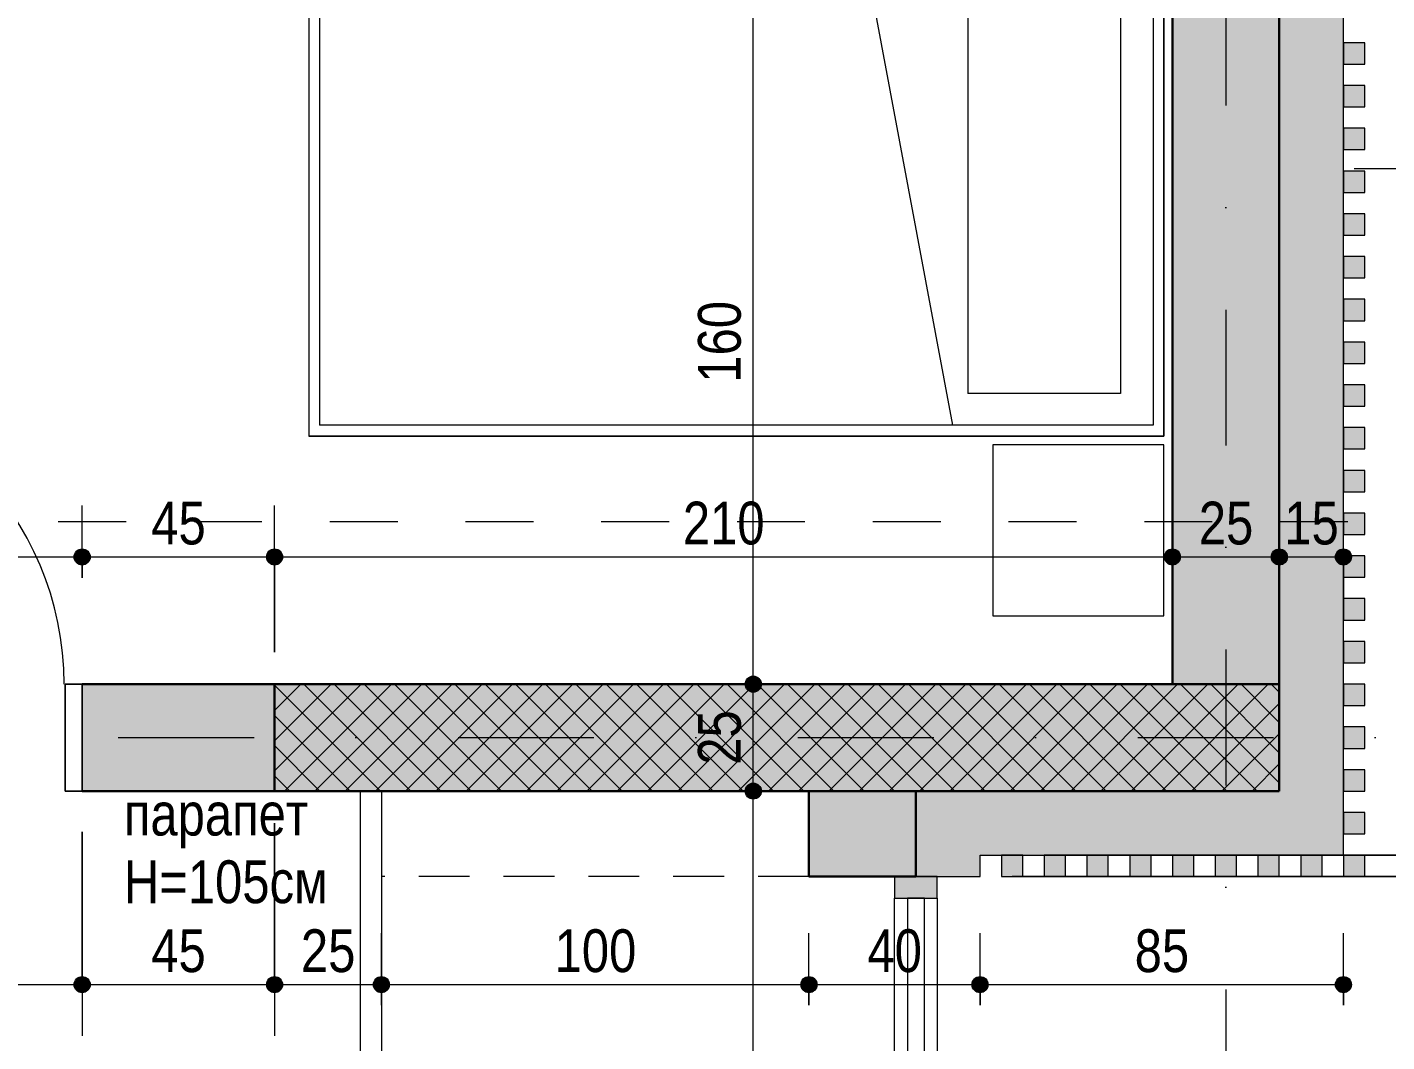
# Model space of a CAD drawing. Header units: centimetres. Extents: x -78 to 2009, y -1466 to 320.
# Drawn here: x 1491.3 to 1809.3, y -805.2 to -568 of the extents above; entities that cross this region are included whole.
import ezdxf

# ---------------------------------------------------------------- set-up
doc = ezdxf.new("R2010")
doc.units = ezdxf.units.CM
for name, pattern in [('Dash', [31.75, 15.875, -15.875]), ('Dash dot', [79.375, 31.75, -23.8125, 0, -23.8125]), ('Overhead', [19.84375, 11.90625, -7.9375])]:
    doc.linetypes.add(name, pattern=pattern)
for name, color, linetype, lineweight in [('A-ANNO-DIMS', 7, 'Continuous', 9), ('A-ANNO-DIMS-50', 7, 'Continuous', 9), ('A-DOOR', 7, 'Continuous', 9), ('A-DOOR-FRAM', 7, 'Continuous', 15), ('A-FLOR-HRAL', 7, 'Continuous', 9), ('A-FLOR-OVHD', 7, 'Overhead', 9), ('A-GLAZ-CURT', 7, 'Continuous', 9), ('A-GLAZ-CWMG', 7, 'Continuous', 9), ('A-WALL', 7, 'Continuous', 9), ('A-WALL-IDEN', 7, 'Continuous', 9), ('A-WALL-PATT', 7, 'Continuous', 9), ('G-ANNO-SYMB', 7, 'Continuous', 9), ('G-ANNO-TEXT', 7, 'Continuous', 9), ('I-FURN', 7, 'Continuous', 9), ('S-COLS', 7, 'Continuous', 9), ('S-GRID', 7, 'Continuous', 9)]:
    doc.layers.add(name, color=color, linetype=linetype, lineweight=lineweight)
doc.styles.add('Arial Narrow_1', font='ARIALN.TTF', dxfattribs={"height": 10})
doc.styles.add('Arial Narrow_3', font='ARIALN.TTF', dxfattribs={"height": 10})
doc.styles.add('Arial Narrow_4', font='ARIALN.TTF', dxfattribs={"height": 10})
doc.dimstyles.new('TEC_DIM', dxfattribs={"dimscale": 30.48, "dimtxt": 10.23431, "dimasz": 0.492126, "dimexe": 0.393701, "dimexo": 0.246063, "dimgap": 0, "dimtad": 1, "dimdec": 0, "dimzin": 0, "dimdsep": 46, "dimtxsty": 'Arial Narrow_3', "dimblk1": 'DOTSMALL', "dimblk2": 'DOTSMALL', "dimsah": 1, "dimcen": 0.09, "dimazin": 0, "dimtfac": 1, "dimtdec": 4, "dimtix": 1, "dimtmove": 0, "dimatfit": 3, "dimfxl": 0, "dimtvp": 1, "dimtolj": 1, "dimtzin": 0, "dimarcsym": 0})
doc.dimstyles.new('TEC_DIM_1', dxfattribs={"dimscale": 30.48, "dimtxt": 10.23431, "dimasz": 0.492126, "dimexe": 0.393701, "dimexo": 0.246063, "dimgap": 0, "dimtad": 1, "dimdec": 0, "dimzin": 0, "dimdsep": 46, "dimtxsty": 'Arial Narrow_4', "dimblk1": 'DOTSMALL', "dimblk2": 'DOTSMALL', "dimsah": 1, "dimcen": 0.09, "dimazin": 0, "dimtfac": 1, "dimtdec": 4, "dimtix": 1, "dimtmove": 0, "dimatfit": 3, "dimfxl": 0, "dimtvp": 1, "dimtolj": 1, "dimtzin": 0, "dimarcsym": 0})

# ---------------------------------------------------------------- blocks, each defined once
blk = doc.blocks.new('TEC_DOOR-INT - 80x200-2358332-НИВО 1')
at = {"layer": 'A-DOOR', "lineweight": 15}
for p, q in [((32, -12.5), (35.8, -12.5)), ((32, -84.1), (32, -12.5)), ((32, -12.5), (32, -84.1)), ((35.8, -12.5), (32, -12.5)), ((35.8, -12.5), (35.8, -84.1)), ((35.8, -84.1), (35.8, -12.5)), ((35.8, -84.1), (32, -84.1)), ((32, -84.1), (35.8, -84.1))]:
    blk.add_line(p, q, dxfattribs=at)
at = {"layer": 'A-DOOR'}
blk.add_arc((35.8, -12.5), 71.6, 180, 270, dxfattribs=at)
at = {"layer": 'A-DOOR-FRAM'}
for p, q in [((-40, -12.5), (-40, 12.5)), ((-40, 12.5), (-36, 12.5)), ((-36, 12.5), (-40, 12.5)), ((-40, 12.5), (-40, -12.5)), ((-36, 12.5), (-36, -12.5)), ((-36, -12.5), (-36, 12.5)), ((36, 12.5), (40, 12.5)), ((36, -12.5), (36, 12.5)), ((36, -12.5), (36, 12.5)), ((36, 12.5), (40, 12.5)), ((40, 12.5), (40, -12.5)), ((40, 12.5), (40, -12.5)), ((-36, -12.5), (-40, -12.5)), ((-40, -12.5), (-36, -12.5)), ((40, -12.5), (36, -12.5)), ((40, -12.5), (36, -12.5))]:
    blk.add_line(p, q, dxfattribs=at)
blk = doc.blocks.new('Railing - Railing-1771343-НИВО 1')
at = {"layer": 'A-FLOR-HRAL'}
for p, q in [((1569.14, -746.59), (1569.14, -900.59)), ((1574.14, -746.59), (1574.14, -900.59)), ((1574.14, -900.59), (1569.14, -900.59))]:
    blk.add_line(p, q, dxfattribs=at)
blk = doc.blocks.new('Rectangular Mullion - TEC_LAMEL-2372546-НИВО 1')
at = {"layer": 'A-GLAZ-CWMG', "true_color": 0xbfb3a4}
blk.add_hatch(color=253, dxfattribs=at).paths.add_polyline_path([(-2.5, -2.5), (-2.5, 2.5), (2.5, 2.5), (2.5, -2.5)])
at = {"layer": 'A-GLAZ-CWMG', "lineweight": 15}
for p, q in [((-2.5, 2.5), (2.5, 2.5)), ((-2.5, -2.5), (-2.5, 2.5)), ((2.5, 2.5), (2.5, -2.5)), ((2.5, -2.5), (-2.5, -2.5))]:
    blk.add_line(p, q, dxfattribs=at)
blk = doc.blocks.new('Rectangular Mullion - TEC_LAMEL-2372547-НИВО 1')
at = {"layer": 'A-GLAZ-CWMG', "true_color": 0xbfb3a4}
blk.add_hatch(color=253, dxfattribs=at).paths.add_polyline_path([(-2.5, -2.5), (-2.5, 2.5), (2.5, 2.5), (2.5, -2.5)])
at = {"layer": 'A-GLAZ-CWMG', "lineweight": 15}
for p, q in [((-2.5, 2.5), (2.5, 2.5)), ((-2.5, -2.5), (-2.5, 2.5)), ((2.5, 2.5), (2.5, -2.5)), ((2.5, -2.5), (-2.5, -2.5))]:
    blk.add_line(p, q, dxfattribs=at)
blk = doc.blocks.new('Rectangular Mullion - TEC_LAMEL-2372548-НИВО 1')
at = {"layer": 'A-GLAZ-CWMG', "true_color": 0xbfb3a4}
blk.add_hatch(color=253, dxfattribs=at).paths.add_polyline_path([(-2.5, -2.5), (-2.5, 2.5), (2.5, 2.5), (2.5, -2.5)])
at = {"layer": 'A-GLAZ-CWMG', "lineweight": 15}
for p, q in [((-2.5, 2.5), (2.5, 2.5)), ((-2.5, -2.5), (-2.5, 2.5)), ((2.5, 2.5), (2.5, -2.5)), ((2.5, -2.5), (-2.5, -2.5))]:
    blk.add_line(p, q, dxfattribs=at)
blk = doc.blocks.new('Rectangular Mullion - TEC_LAMEL-2372549-НИВО 1')
at = {"layer": 'A-GLAZ-CWMG', "true_color": 0xbfb3a4}
blk.add_hatch(color=253, dxfattribs=at).paths.add_polyline_path([(-2.5, -2.5), (-2.5, 2.5), (2.5, 2.5), (2.5, -2.5)])
at = {"layer": 'A-GLAZ-CWMG', "lineweight": 15}
for p, q in [((-2.5, 2.5), (2.5, 2.5)), ((-2.5, -2.5), (-2.5, 2.5)), ((2.5, 2.5), (2.5, -2.5)), ((2.5, -2.5), (-2.5, -2.5))]:
    blk.add_line(p, q, dxfattribs=at)
blk = doc.blocks.new('Rectangular Mullion - TEC_LAMEL-2372550-НИВО 1')
at = {"layer": 'A-GLAZ-CWMG', "true_color": 0xbfb3a4}
blk.add_hatch(color=253, dxfattribs=at).paths.add_polyline_path([(-2.5, -2.5), (-2.5, 2.5), (2.5, 2.5), (2.5, -2.5)])
at = {"layer": 'A-GLAZ-CWMG', "lineweight": 15}
for p, q in [((-2.5, 2.5), (2.5, 2.5)), ((-2.5, -2.5), (-2.5, 2.5)), ((2.5, 2.5), (2.5, -2.5)), ((2.5, -2.5), (-2.5, -2.5))]:
    blk.add_line(p, q, dxfattribs=at)
blk = doc.blocks.new('Rectangular Mullion - TEC_LAMEL-2372551-НИВО 1')
at = {"layer": 'A-GLAZ-CWMG', "true_color": 0xbfb3a4}
blk.add_hatch(color=253, dxfattribs=at).paths.add_polyline_path([(-2.5, -2.5), (-2.5, 2.5), (2.5, 2.5), (2.5, -2.5)])
at = {"layer": 'A-GLAZ-CWMG', "lineweight": 15}
for p, q in [((-2.5, 2.5), (2.5, 2.5)), ((-2.5, -2.5), (-2.5, 2.5)), ((2.5, 2.5), (2.5, -2.5)), ((2.5, -2.5), (-2.5, -2.5))]:
    blk.add_line(p, q, dxfattribs=at)
blk = doc.blocks.new('Rectangular Mullion - TEC_LAMEL-2372552-НИВО 1')
at = {"layer": 'A-GLAZ-CWMG', "true_color": 0xbfb3a4}
blk.add_hatch(color=253, dxfattribs=at).paths.add_polyline_path([(-2.5, -2.5), (-2.5, 2.5), (2.5, 2.5), (2.5, -2.5)])
at = {"layer": 'A-GLAZ-CWMG', "lineweight": 15}
for p, q in [((-2.5, 2.5), (2.5, 2.5)), ((-2.5, -2.5), (-2.5, 2.5)), ((2.5, 2.5), (2.5, -2.5)), ((2.5, -2.5), (-2.5, -2.5))]:
    blk.add_line(p, q, dxfattribs=at)
blk = doc.blocks.new('Rectangular Mullion - TEC_LAMEL-2372553-НИВО 1')
at = {"layer": 'A-GLAZ-CWMG', "true_color": 0xbfb3a4}
blk.add_hatch(color=253, dxfattribs=at).paths.add_polyline_path([(-2.5, -2.5), (-2.5, 2.5), (2.5, 2.5), (2.5, -2.5)])
at = {"layer": 'A-GLAZ-CWMG', "lineweight": 15}
for p, q in [((-2.5, 2.5), (2.5, 2.5)), ((-2.5, -2.5), (-2.5, 2.5)), ((2.5, 2.5), (2.5, -2.5)), ((2.5, -2.5), (-2.5, -2.5))]:
    blk.add_line(p, q, dxfattribs=at)
blk = doc.blocks.new('Rectangular Mullion - TEC_LAMEL-2372659-НИВО 1')
at = {"layer": 'A-GLAZ-CWMG', "true_color": 0xbfb3a4}
blk.add_hatch(color=253, dxfattribs=at).paths.add_polyline_path([(2.5, -2.5), (-2.5, -2.5), (-2.5, 2.5), (2.5, 2.5)])
at = {"layer": 'A-GLAZ-CWMG', "lineweight": 15}
for p, q in [((-2.5, 2.5), (2.5, 2.5)), ((-2.5, -2.5), (-2.5, 2.5)), ((2.5, 2.5), (2.5, -2.5)), ((2.5, -2.5), (-2.5, -2.5))]:
    blk.add_line(p, q, dxfattribs=at)
blk = doc.blocks.new('System Panel - Glazed-2504237-НИВО 1')
at = {"layer": 'A-GLAZ-CURT'}
for p, q in [((62.5, 2), (-62.5, 2)), ((-62.5, 2), (-62.5, -2)), ((62.5, -2), (62.5, 2)), ((-62.5, -2), (62.5, -2))]:
    blk.add_line(p, q, dxfattribs=at)
blk = doc.blocks.new('Rectangular Mullion - TEC_DOGRAMA_TERASI_EX-2504241-НИВО 1')
at = {"layer": 'A-GLAZ-CWMG', "true_color": 0xc0c0c0}
blk.add_hatch(color=9, dxfattribs=at).paths.add_polyline_path([(-5, 5), (0, 5), (0, -5), (-5, -5)])
at = {"layer": 'A-GLAZ-CWMG', "lineweight": 15}
for p, q in [((-5, 5), (0, 5)), ((-5, -5), (-5, 5)), ((0, 5), (0, -5)), ((0, -5), (-5, -5))]:
    blk.add_line(p, q, dxfattribs=at)
blk = doc.blocks.new('Rectangular Mullion - TEC_DOGRAMA_TERASI_INT-2433105-НИВО 1')
at = {"layer": 'A-GLAZ-CWMG'}
for p, q in [((1694.14, -801.59), (1694.14, -771.59)), ((1704.14, -771.59), (1704.14, -801.59))]:
    blk.add_line(p, q, dxfattribs=at)
blk = doc.blocks.new('Rectangular Mullion - TEC_DOGRAMA_TERASI_INT-2433106-НИВО 1')
at = {"layer": 'A-GLAZ-CWMG'}
for p, q in [((1694.14, -896.59), (1694.14, -801.59)), ((1704.14, -801.59), (1704.14, -896.59))]:
    blk.add_line(p, q, dxfattribs=at)
blk = doc.blocks.new('ЛЕГЛО - ЕДИНИЧНО - 120x200cm-2336592-НИВО 1')
at = {"layer": 'I-FURN'}
for p, q in [((93.92, 76.56), (-26.08, 76.56)), ((-26.08, 76.56), (-26.08, -123.44)), ((-26.08, 76.56), (-26.08, -123.44)), ((-26.08, 76.56), (93.92, 76.56)), ((93.92, -123.44), (93.92, 76.56)), ((93.92, 76.56), (93.92, -123.44)), ((95.92, 76.56), (95.92, 36.56)), ((135.92, 76.56), (95.92, 76.56)), ((135.92, 36.56), (135.92, 76.56)), ((-23.54, 74.02), (-23.54, -120.9)), ((-23.54, 74.02), (91.38, 74.02)), ((91.38, 74.02), (91.38, -120.9)), ((-16.08, 66.4), (-16.08, 30.73)), ((-16.08, 66.4), (83.92, 66.4)), ((83.92, 66.4), (83.92, 30.73)), ((95.92, 36.56), (135.92, 36.56)), ((-16.08, 30.73), (83.92, 30.73)), ((91.38, 27.17), (-23.54, 5.69)), ((-26.08, -123.44), (93.92, -123.44)), ((-26.08, -123.44), (93.92, -123.44)), ((-23.54, -120.9), (91.38, -120.9))]:
    blk.add_line(p, q, dxfattribs=at)
blk = doc.blocks.new('DIMBLOCK32-НИВО 1')
at = {"layer": 'A-ANNO-DIMS-50', "transparency": 16777216}
h = blk.add_hatch(color=256, dxfattribs=at)
edge = h.paths.add_edge_path()
edge.add_arc((1954.37, 10.48), 1.87, 0, 360)
h = blk.add_hatch(color=256, dxfattribs=at)
edge = h.paths.add_edge_path()
edge.add_arc((1954.37, -1256.59), 1.88, 0, 360)
for p, q in [((1811.64, 10.48), (1966.37, 10.48)), ((1954.37, 10.48), (1811.64, 10.48)), ((1954.37, -1256.59), (1954.37, 10.48)), ((1721.64, -1256.59), (1966.37, -1256.59)), ((1954.37, -1256.59), (1721.64, -1256.59))]:
    blk.add_line(p, q, dxfattribs=at)
for centre, radius in [((1954.37, 10.48), 1.87), ((1954.37, -1256.59), 1.88)]:
    blk.add_circle(centre, radius, dxfattribs=at)
at = {"layer": 'A-ANNO-DIMS-50', "color": 0, "transparency": 16777216, "insert": (1941.45, -635.72), "char_height": 10, "width": 30.4105, "attachment_point": 1, "rotation": 90, "line_spacing_factor": 0.974696, "style": 'Arial Narrow_3'}
blk.add_mtext('1267', dxfattribs=at)
blk = doc.blocks.new('_DotSmall')
at = {"color": 0, "linetype": 'ByBlock', "const_width": 0.5}
blk.add_lwpolyline([(-0.0625, 0, 1), (0.0625, 0, 1)], format="xyb", close=True, dxfattribs=at)
blk = doc.blocks.new('DIMBLOCK33-НИВО 1')
at = {"layer": 'A-ANNO-DIMS-50', "transparency": 16777216}
h = blk.add_hatch(color=256, dxfattribs=at)
edge = h.paths.add_edge_path()
edge.add_arc((1894.17, -761.59), 1.87, 0, 360)
h = blk.add_hatch(color=256, dxfattribs=at)
edge = h.paths.add_edge_path()
edge.add_arc((1894.17, -1256.59), 1.88, 0, 360)
for p, q in [((1806.64, -761.59), (1906.17, -761.59)), ((1894.17, -761.59), (1806.64, -761.59)), ((1894.17, -1256.59), (1894.17, -761.59)), ((1721.64, -1256.59), (1906.17, -1256.59)), ((1894.17, -1256.59), (1721.64, -1256.59))]:
    blk.add_line(p, q, dxfattribs=at)
for centre, radius in [((1894.17, -761.59), 1.87), ((1894.17, -1256.59), 1.88)]:
    blk.add_circle(centre, radius, dxfattribs=at)
at = {"layer": 'A-ANNO-DIMS-50', "color": 0, "transparency": 16777216, "insert": (1881.24, -1018.59), "char_height": 10, "width": 22.8079, "attachment_point": 1, "rotation": 90, "line_spacing_factor": 0.974696, "style": 'Arial Narrow_3'}
blk.add_mtext('495', dxfattribs=at)
blk = doc.blocks.new('DIMBLOCK34-НИВО 1')
at = {"layer": 'A-ANNO-DIMS-50', "transparency": 16777216}
h = blk.add_hatch(color=256, dxfattribs=at)
edge = h.paths.add_edge_path()
edge.add_arc((1894.17, -206.59), 1.87, 0, 360)
h = blk.add_hatch(color=256, dxfattribs=at)
edge = h.paths.add_edge_path()
edge.add_arc((1894.17, -761.59), 1.87, 0, 360)
for p, q in [((1801.64, -206.59), (1906.17, -206.59)), ((1894.17, -206.59), (1801.64, -206.59)), ((1894.17, -761.59), (1894.17, -206.59)), ((1806.64, -761.59), (1906.17, -761.59)), ((1894.17, -761.59), (1806.64, -761.59))]:
    blk.add_line(p, q, dxfattribs=at)
for centre in [(1894.17, -206.59), (1894.17, -761.59)]:
    blk.add_circle(centre, 1.87, dxfattribs=at)
at = {"layer": 'A-ANNO-DIMS-50', "color": 0, "transparency": 16777216, "insert": (1881.24, -493.59), "char_height": 10, "width": 22.8079, "attachment_point": 1, "rotation": 90, "line_spacing_factor": 0.974696, "style": 'Arial Narrow_3'}
blk.add_mtext('555', dxfattribs=at)
blk = doc.blocks.new('DIMBLOCK38-НИВО 1')
at = {"layer": 'A-ANNO-DIMS-50', "transparency": 16777216}
h = blk.add_hatch(color=256, dxfattribs=at)
edge = h.paths.add_edge_path()
edge.add_arc((1864.19, -766.59), 1.88, 0, 360)
h = blk.add_hatch(color=256, dxfattribs=at)
edge = h.paths.add_edge_path()
edge.add_arc((1864.19, -901.59), 1.88, 0, 360)
for p, q in [((1721.64, -766.59), (1876.19, -766.59)), ((1864.19, -766.59), (1721.64, -766.59)), ((1864.19, -901.59), (1864.19, -766.59)), ((1721.64, -901.59), (1876.19, -901.59)), ((1864.19, -901.59), (1721.64, -901.59))]:
    blk.add_line(p, q, dxfattribs=at)
for centre in [(1864.19, -766.59), (1864.19, -901.59)]:
    blk.add_circle(centre, 1.88, dxfattribs=at)
at = {"layer": 'A-ANNO-DIMS-50', "color": 0, "transparency": 16777216, "insert": (1851.27, -843.59), "char_height": 10, "width": 22.8079, "attachment_point": 1, "rotation": 90, "line_spacing_factor": 0.974696, "style": 'Arial Narrow_3'}
blk.add_mtext('135', dxfattribs=at)
blk = doc.blocks.new('DIMBLOCK39-НИВО 1')
at = {"layer": 'A-ANNO-DIMS-50', "transparency": 16777216}
h = blk.add_hatch(color=256, dxfattribs=at)
edge = h.paths.add_edge_path()
edge.add_arc((1864.19, -761.59), 1.88, 0, 360)
h = blk.add_hatch(color=256, dxfattribs=at)
edge = h.paths.add_edge_path()
edge.add_arc((1864.19, -766.59), 1.88, 0, 360)
for p, q in [((1731.64, -761.59), (1876.19, -761.59)), ((1864.19, -761.59), (1731.64, -761.59)), ((1864.19, -766.59), (1864.19, -761.59)), ((1721.64, -766.59), (1876.19, -766.59)), ((1864.19, -766.59), (1721.64, -766.59))]:
    blk.add_line(p, q, dxfattribs=at)
for centre in [(1864.19, -761.59), (1864.19, -766.59)]:
    blk.add_circle(centre, 1.88, dxfattribs=at)
at = {"layer": 'A-ANNO-DIMS-50', "color": 0, "transparency": 16777216, "insert": (1851.27, -767.25), "char_height": 10, "width": 7.6026, "attachment_point": 1, "rotation": 90, "line_spacing_factor": 0.974696, "style": 'Arial Narrow_3'}
blk.add_mtext('\\fArial Narrow|b0|i0|c204|p34|;5', dxfattribs=at)
blk = doc.blocks.new('DIMBLOCK40-НИВО 1')
at = {"layer": 'A-ANNO-DIMS-50', "transparency": 16777216}
h = blk.add_hatch(color=256, dxfattribs=at)
edge = h.paths.add_edge_path()
edge.add_arc((1864.19, -561.59), 1.88, 0, 360)
h = blk.add_hatch(color=256, dxfattribs=at)
edge = h.paths.add_edge_path()
edge.add_arc((1864.19, -761.59), 1.88, 0, 360)
for p, q in [((1811.64, -561.59), (1876.19, -561.59)), ((1864.19, -561.59), (1811.64, -561.59)), ((1864.19, -761.59), (1864.19, -561.59)), ((1731.64, -761.59), (1876.19, -761.59)), ((1864.19, -761.59), (1731.64, -761.59))]:
    blk.add_line(p, q, dxfattribs=at)
for centre in [(1864.19, -561.59), (1864.19, -761.59)]:
    blk.add_circle(centre, 1.88, dxfattribs=at)
at = {"layer": 'A-ANNO-DIMS-50', "color": 0, "transparency": 16777216, "insert": (1851.27, -671.09), "char_height": 10, "width": 22.8079, "attachment_point": 1, "rotation": 90, "line_spacing_factor": 0.974696, "style": 'Arial Narrow_3'}
blk.add_mtext('200', dxfattribs=at)
blk = doc.blocks.new('DIMBLOCK107-НИВО 1')
at = {"layer": 'A-ANNO-DIMS-50', "transparency": 16777216}
h = blk.add_hatch(color=256, dxfattribs=at)
edge = h.paths.add_edge_path()
edge.add_arc((1661.11, -746.59), 1.88, 0, 360)
h = blk.add_hatch(color=256, dxfattribs=at)
edge = h.paths.add_edge_path()
edge.add_arc((1661.11, -901.59), 1.88, 0, 360)
for p, q in [((1665.96, -746.59), (1649.11, -746.59)), ((1661.11, -901.59), (1661.11, -746.59)), ((1661.11, -746.59), (1665.96, -746.59)), ((1665.96, -901.59), (1649.11, -901.59)), ((1661.11, -901.59), (1665.96, -901.59))]:
    blk.add_line(p, q, dxfattribs=at)
for centre in [(1661.11, -746.59), (1661.11, -901.59)]:
    blk.add_circle(centre, 1.88, dxfattribs=at)
at = {"layer": 'A-ANNO-DIMS-50', "color": 0, "transparency": 16777216, "insert": (1648.18, -833.59), "char_height": 10, "width": 22.8079, "attachment_point": 1, "rotation": 90, "line_spacing_factor": 0.974696, "style": 'Arial Narrow_3'}
blk.add_mtext('155', dxfattribs=at)
blk = doc.blocks.new('DIMBLOCK108-НИВО 1')
at = {"layer": 'A-ANNO-DIMS-50', "transparency": 16777216}
h = blk.add_hatch(color=256, dxfattribs=at)
edge = h.paths.add_edge_path()
edge.add_arc((1661.11, -721.59), 1.88, 0, 360)
h = blk.add_hatch(color=256, dxfattribs=at)
edge = h.paths.add_edge_path()
edge.add_arc((1661.11, -746.59), 1.88, 0, 360)
for p, q in [((1665.96, -721.59), (1649.11, -721.59)), ((1661.11, -746.59), (1661.11, -721.59)), ((1661.11, -721.59), (1665.96, -721.59)), ((1665.96, -746.59), (1649.11, -746.59)), ((1661.11, -746.59), (1665.96, -746.59))]:
    blk.add_line(p, q, dxfattribs=at)
for centre in [(1661.11, -721.59), (1661.11, -746.59)]:
    blk.add_circle(centre, 1.88, dxfattribs=at)
at = {"layer": 'A-ANNO-DIMS-50', "color": 0, "transparency": 16777216, "insert": (1648.18, -740.42), "char_height": 10, "width": 15.2053, "attachment_point": 1, "rotation": 90, "line_spacing_factor": 0.974696, "style": 'Arial Narrow_3'}
blk.add_mtext('25', dxfattribs=at)
blk = doc.blocks.new('DIMBLOCK109-НИВО 1')
at = {"layer": 'A-ANNO-DIMS-50', "transparency": 16777216}
h = blk.add_hatch(color=256, dxfattribs=at)
edge = h.paths.add_edge_path()
edge.add_arc((1661.11, -561.59), 1.88, 0, 360)
h = blk.add_hatch(color=256, dxfattribs=at)
edge = h.paths.add_edge_path()
edge.add_arc((1661.11, -721.59), 1.88, 0, 360)
for p, q in [((1751.64, -561.59), (1649.11, -561.59)), ((1661.11, -721.59), (1661.11, -561.59)), ((1661.11, -561.59), (1751.64, -561.59)), ((1665.96, -721.59), (1649.11, -721.59)), ((1661.11, -721.59), (1665.96, -721.59))]:
    blk.add_line(p, q, dxfattribs=at)
for centre in [(1661.11, -561.59), (1661.11, -721.59)]:
    blk.add_circle(centre, 1.88, dxfattribs=at)
at = {"layer": 'A-ANNO-DIMS-50', "color": 0, "transparency": 16777216, "insert": (1648.18, -651.09), "char_height": 10, "width": 22.8079, "attachment_point": 1, "rotation": 90, "line_spacing_factor": 0.974696, "style": 'Arial Narrow_3'}
blk.add_mtext('160', dxfattribs=at)
blk = doc.blocks.new('DIMBLOCK159-НИВО 1')
at = {"layer": 'A-ANNO-DIMS-50', "transparency": 16777216}
h = blk.add_hatch(color=256, dxfattribs=at)
edge = h.paths.add_edge_path()
edge.add_arc((1424.14, -691.84), 1.88, 0, 360)
h = blk.add_hatch(color=256, dxfattribs=at)
edge = h.paths.add_edge_path()
edge.add_arc((1504.14, -691.84), 1.88, 0, 360)
for p, q in [((1424.14, -696.68), (1424.14, -679.84)), ((1504.14, -696.68), (1504.14, -679.84)), ((1424.14, -691.84), (1504.14, -691.84)), ((1424.14, -691.84), (1424.14, -696.68)), ((1504.14, -691.84), (1504.14, -696.68))]:
    blk.add_line(p, q, dxfattribs=at)
for centre in [(1424.14, -691.84), (1504.14, -691.84)]:
    blk.add_circle(centre, 1.88, dxfattribs=at)
at = {"layer": 'A-ANNO-DIMS-50', "color": 0, "transparency": 16777216, "insert": (1457.81, -678.91), "char_height": 10, "width": 15.2053, "attachment_point": 1, "line_spacing_factor": 0.974696, "style": 'Arial Narrow_3'}
blk.add_mtext('80', dxfattribs=at)
blk = doc.blocks.new('DIMBLOCK160-НИВО 1')
at = {"layer": 'A-ANNO-DIMS-50', "transparency": 16777216}
h = blk.add_hatch(color=256, dxfattribs=at)
edge = h.paths.add_edge_path()
edge.add_arc((1504.14, -691.84), 1.88, 0, 360)
h = blk.add_hatch(color=256, dxfattribs=at)
edge = h.paths.add_edge_path()
edge.add_arc((1549.14, -691.84), 1.88, 0, 360)
for p, q in [((1504.14, -696.68), (1504.14, -679.84)), ((1549.14, -714.09), (1549.14, -679.84)), ((1504.14, -691.84), (1549.14, -691.84)), ((1504.14, -691.84), (1504.14, -696.68)), ((1549.14, -691.84), (1549.14, -714.09))]:
    blk.add_line(p, q, dxfattribs=at)
for centre in [(1504.14, -691.84), (1549.14, -691.84)]:
    blk.add_circle(centre, 1.88, dxfattribs=at)
at = {"layer": 'A-ANNO-DIMS-50', "color": 0, "transparency": 16777216, "insert": (1520.31, -678.91), "char_height": 10, "width": 15.2053, "attachment_point": 1, "line_spacing_factor": 0.974696, "style": 'Arial Narrow_3'}
blk.add_mtext('45', dxfattribs=at)
blk = doc.blocks.new('DIMBLOCK161-НИВО 1')
at = {"layer": 'A-ANNO-DIMS-50', "transparency": 16777216}
h = blk.add_hatch(color=256, dxfattribs=at)
edge = h.paths.add_edge_path()
edge.add_arc((1549.14, -691.84), 1.88, 0, 360)
h = blk.add_hatch(color=256, dxfattribs=at)
edge = h.paths.add_edge_path()
edge.add_arc((1759.14, -691.84), 1.88, 0, 360)
for p, q in [((1549.14, -714.09), (1549.14, -679.84)), ((1759.14, -696.68), (1759.14, -679.84)), ((1549.14, -691.84), (1759.14, -691.84)), ((1549.14, -691.84), (1549.14, -714.09)), ((1759.14, -691.84), (1759.14, -696.68))]:
    blk.add_line(p, q, dxfattribs=at)
for centre in [(1549.14, -691.84), (1759.14, -691.84)]:
    blk.add_circle(centre, 1.88, dxfattribs=at)
at = {"layer": 'A-ANNO-DIMS-50', "color": 0, "transparency": 16777216, "insert": (1644.64, -678.91), "char_height": 10, "width": 22.8079, "attachment_point": 1, "line_spacing_factor": 0.974696, "style": 'Arial Narrow_3'}
blk.add_mtext('210', dxfattribs=at)
blk = doc.blocks.new('DIMBLOCK162-НИВО 1')
at = {"layer": 'A-ANNO-DIMS-50', "transparency": 16777216}
h = blk.add_hatch(color=256, dxfattribs=at)
edge = h.paths.add_edge_path()
edge.add_arc((1759.14, -691.84), 1.88, 0, 360)
h = blk.add_hatch(color=256, dxfattribs=at)
edge = h.paths.add_edge_path()
edge.add_arc((1784.14, -691.84), 1.88, 0, 360)
for p, q in [((1759.14, -696.68), (1759.14, -679.84)), ((1784.14, -696.68), (1784.14, -679.84)), ((1759.14, -691.84), (1784.14, -691.84)), ((1759.14, -691.84), (1759.14, -696.68)), ((1784.14, -691.84), (1784.14, -696.68))]:
    blk.add_line(p, q, dxfattribs=at)
for centre in [(1759.14, -691.84), (1784.14, -691.84)]:
    blk.add_circle(centre, 1.88, dxfattribs=at)
at = {"layer": 'A-ANNO-DIMS-50', "color": 0, "transparency": 16777216, "insert": (1765.31, -678.91), "char_height": 10, "width": 15.2053, "attachment_point": 1, "line_spacing_factor": 0.974696, "style": 'Arial Narrow_3'}
blk.add_mtext('25', dxfattribs=at)
blk = doc.blocks.new('DIMBLOCK163-НИВО 1')
at = {"layer": 'A-ANNO-DIMS-50', "transparency": 16777216}
h = blk.add_hatch(color=256, dxfattribs=at)
edge = h.paths.add_edge_path()
edge.add_arc((1784.14, -691.84), 1.88, 0, 360)
h = blk.add_hatch(color=256, dxfattribs=at)
edge = h.paths.add_edge_path()
edge.add_arc((1799.14, -691.84), 1.88, 0, 360)
for p, q in [((1784.14, -696.68), (1784.14, -679.84)), ((1799.14, -704.09), (1799.14, -679.84)), ((1784.14, -691.84), (1799.14, -691.84)), ((1784.14, -691.84), (1784.14, -696.68)), ((1799.14, -691.84), (1799.14, -704.09))]:
    blk.add_line(p, q, dxfattribs=at)
for centre in [(1784.14, -691.84), (1799.14, -691.84)]:
    blk.add_circle(centre, 1.88, dxfattribs=at)
at = {"layer": 'A-ANNO-DIMS-50', "color": 0, "transparency": 16777216, "insert": (1785.31, -678.91), "char_height": 10, "width": 15.2053, "attachment_point": 1, "line_spacing_factor": 0.974696, "style": 'Arial Narrow_3'}
blk.add_mtext('15', dxfattribs=at)
blk = doc.blocks.new('DIMBLOCK248-НИВО 1')
at = {"layer": 'A-ANNO-DIMS-50', "transparency": 16777216}
h = blk.add_hatch(color=256, dxfattribs=at)
edge = h.paths.add_edge_path()
edge.add_arc((1424.14, -791.84), 1.88, 0, 360)
h = blk.add_hatch(color=256, dxfattribs=at)
edge = h.paths.add_edge_path()
edge.add_arc((1504.14, -791.84), 1.88, 0, 360)
for p, q in [((1424.14, -756.09), (1424.14, -803.84)), ((1424.14, -791.84), (1424.14, -756.09)), ((1504.14, -756.09), (1504.14, -803.84)), ((1504.14, -791.84), (1504.14, -756.09)), ((1424.14, -791.84), (1504.14, -791.84))]:
    blk.add_line(p, q, dxfattribs=at)
for centre in [(1424.14, -791.84), (1504.14, -791.84)]:
    blk.add_circle(centre, 1.88, dxfattribs=at)
at = {"layer": 'A-ANNO-DIMS-50', "color": 0, "transparency": 16777216, "insert": (1457.81, -778.91), "char_height": 10, "width": 15.2053, "attachment_point": 1, "line_spacing_factor": 0.974696, "style": 'Arial Narrow_3'}
blk.add_mtext('80', dxfattribs=at)
blk = doc.blocks.new('DIMBLOCK249-НИВО 1')
at = {"layer": 'A-ANNO-DIMS-50', "transparency": 16777216}
h = blk.add_hatch(color=256, dxfattribs=at)
edge = h.paths.add_edge_path()
edge.add_arc((1504.14, -791.84), 1.88, 0, 360)
h = blk.add_hatch(color=256, dxfattribs=at)
edge = h.paths.add_edge_path()
edge.add_arc((1549.14, -791.84), 1.88, 0, 360)
for p, q in [((1504.14, -756.09), (1504.14, -803.84)), ((1504.14, -791.84), (1504.14, -756.09)), ((1549.14, -754.09), (1549.14, -803.84)), ((1549.14, -791.84), (1549.14, -754.09)), ((1504.14, -791.84), (1549.14, -791.84))]:
    blk.add_line(p, q, dxfattribs=at)
for centre in [(1504.14, -791.84), (1549.14, -791.84)]:
    blk.add_circle(centre, 1.88, dxfattribs=at)
at = {"layer": 'A-ANNO-DIMS-50', "color": 0, "transparency": 16777216, "insert": (1520.31, -778.91), "char_height": 10, "width": 15.2053, "attachment_point": 1, "line_spacing_factor": 0.974696, "style": 'Arial Narrow_3'}
blk.add_mtext('45', dxfattribs=at)
blk = doc.blocks.new('DIMBLOCK250-НИВО 1')
at = {"layer": 'A-ANNO-DIMS-50', "transparency": 16777216}
h = blk.add_hatch(color=256, dxfattribs=at)
edge = h.paths.add_edge_path()
edge.add_arc((1549.14, -791.84), 1.88, 0, 360)
h = blk.add_hatch(color=256, dxfattribs=at)
edge = h.paths.add_edge_path()
edge.add_arc((1574.14, -791.84), 1.88, 0, 360)
for p, q in [((1549.14, -754.09), (1549.14, -803.84)), ((1549.14, -791.84), (1549.14, -754.09)), ((1574.14, -796.68), (1574.14, -779.84)), ((1549.14, -791.84), (1574.14, -791.84)), ((1574.14, -791.84), (1574.14, -796.68))]:
    blk.add_line(p, q, dxfattribs=at)
for centre in [(1549.14, -791.84), (1574.14, -791.84)]:
    blk.add_circle(centre, 1.88, dxfattribs=at)
at = {"layer": 'A-ANNO-DIMS-50', "color": 0, "transparency": 16777216, "insert": (1555.31, -778.91), "char_height": 10, "width": 15.2053, "attachment_point": 1, "line_spacing_factor": 0.974696, "style": 'Arial Narrow_3'}
blk.add_mtext('25', dxfattribs=at)
blk = doc.blocks.new('DIMBLOCK251-НИВО 1')
at = {"layer": 'A-ANNO-DIMS-50', "transparency": 16777216}
h = blk.add_hatch(color=256, dxfattribs=at)
edge = h.paths.add_edge_path()
edge.add_arc((1574.14, -791.84), 1.88, 0, 360)
h = blk.add_hatch(color=256, dxfattribs=at)
edge = h.paths.add_edge_path()
edge.add_arc((1674.14, -791.84), 1.88, 0, 360)
for p, q in [((1574.14, -796.68), (1574.14, -779.84)), ((1674.14, -796.68), (1674.14, -779.84)), ((1574.14, -791.84), (1674.14, -791.84)), ((1574.14, -791.84), (1574.14, -796.68)), ((1674.14, -791.84), (1674.14, -796.68))]:
    blk.add_line(p, q, dxfattribs=at)
for centre in [(1574.14, -791.84), (1674.14, -791.84)]:
    blk.add_circle(centre, 1.88, dxfattribs=at)
at = {"layer": 'A-ANNO-DIMS-50', "color": 0, "transparency": 16777216, "insert": (1614.64, -778.91), "char_height": 10, "width": 22.8079, "attachment_point": 1, "line_spacing_factor": 0.974696, "style": 'Arial Narrow_4'}
blk.add_mtext('\u200e100', dxfattribs=at)
blk = doc.blocks.new('DIMBLOCK252-НИВО 1')
at = {"layer": 'A-ANNO-DIMS-50', "transparency": 16777216}
h = blk.add_hatch(color=256, dxfattribs=at)
edge = h.paths.add_edge_path()
edge.add_arc((1674.14, -791.84), 1.88, 0, 360)
h = blk.add_hatch(color=256, dxfattribs=at)
edge = h.paths.add_edge_path()
edge.add_arc((1714.14, -791.84), 1.88, 0, 360)
for p, q in [((1674.14, -796.68), (1674.14, -779.84)), ((1714.14, -796.68), (1714.14, -779.84)), ((1674.14, -791.84), (1714.14, -791.84)), ((1674.14, -791.84), (1674.14, -796.68)), ((1714.14, -791.84), (1714.14, -796.68))]:
    blk.add_line(p, q, dxfattribs=at)
for centre in [(1674.14, -791.84), (1714.14, -791.84)]:
    blk.add_circle(centre, 1.88, dxfattribs=at)
at = {"layer": 'A-ANNO-DIMS-50', "color": 0, "transparency": 16777216, "insert": (1687.81, -778.91), "char_height": 10, "width": 15.2053, "attachment_point": 1, "line_spacing_factor": 0.974696, "style": 'Arial Narrow_3'}
blk.add_mtext('40', dxfattribs=at)
blk = doc.blocks.new('DIMBLOCK253-НИВО 1')
at = {"layer": 'A-ANNO-DIMS-50', "transparency": 16777216}
h = blk.add_hatch(color=256, dxfattribs=at)
edge = h.paths.add_edge_path()
edge.add_arc((1714.14, -791.84), 1.88, 0, 360)
h = blk.add_hatch(color=256, dxfattribs=at)
edge = h.paths.add_edge_path()
edge.add_arc((1799.14, -791.84), 1.88, 0, 360)
for p, q in [((1714.14, -796.68), (1714.14, -779.84)), ((1799.14, -796.68), (1799.14, -779.84)), ((1714.14, -791.84), (1799.14, -791.84)), ((1714.14, -791.84), (1714.14, -796.68)), ((1799.14, -791.84), (1799.14, -796.68))]:
    blk.add_line(p, q, dxfattribs=at)
for centre in [(1714.14, -791.84), (1799.14, -791.84)]:
    blk.add_circle(centre, 1.88, dxfattribs=at)
at = {"layer": 'A-ANNO-DIMS-50', "color": 0, "transparency": 16777216, "insert": (1750.31, -778.91), "char_height": 10, "width": 15.2053, "attachment_point": 1, "line_spacing_factor": 0.974696, "style": 'Arial Narrow_3'}
blk.add_mtext('85', dxfattribs=at)

msp = doc.modelspace()

# ---------------------------------------------------------------- hatches: boundary and pattern name
at = {"layer": 'A-WALL-PATT', "lineweight": 5, "true_color": 0xffff80}
h = msp.add_hatch(color=51, dxfattribs=at)
h.paths.add_polyline_path([(1784.14, -761.59), (1799.14, -761.59), (1799.14, -371.59), (1784.14, -371.59), (1784.14, -746.59)])
h.paths.add_polyline_path([(1799.14, -271.59), (1799.14, -221.59), (1784.14, -221.59), (1784.14, -271.59)])
at = {"layer": 'A-WALL-PATT', "true_color": 0x808080}
h = msp.add_hatch(color=8, dxfattribs=at)
h.paths.add_polyline_path([(1759.14, -746.59), (1784.14, -746.59), (1784.14, -561.59), (1759.14, -561.59), (1759.14, -721.59)])
h.paths.add_polyline_path([(1784.14, -271.59), (1784.14, -246.59), (1759.14, -246.59), (1759.14, -271.59)])
h = msp.add_hatch(color=8, dxfattribs=at)
h.paths.add_polyline_path([(1424.14, -746.59), (1424.14, -721.59), (1364.14, -721.59), (1364.14, -746.59)])
h.paths.add_polyline_path([(1674.14, -746.59), (1674.14, -721.59), (1504.14, -721.59), (1504.14, -746.59)])
at = {"layer": 'A-WALL-PATT', "lineweight": 5, "true_color": 0x808080}
msp.add_hatch(color=8, dxfattribs=at).paths.add_polyline_path([(1682.25, -746.59), (1759.14, -746.59), (1759.14, -721.59), (1674.14, -721.59), (1674.14, -746.59)])
at = {"layer": 'A-WALL-PATT', "true_color": 0x808080}
h = msp.add_hatch(color=8, dxfattribs=at)
h.paths.add_polyline_path([(1682.25, -1181.59), (1699.14, -1181.59), (1699.14, -901.59), (1674.14, -901.59), (1674.14, -1181.59)])
h.paths.add_polyline_path([(1699.14, -766.59), (1699.14, -746.59), (1674.14, -746.59), (1674.14, -766.59), (1682.25, -766.59)])
at = {"layer": 'A-WALL-PATT', "true_color": 0xffff80}
msp.add_hatch(color=51, dxfattribs=at).paths.add_polyline_path([(1699.14, -761.59), (1784.14, -761.59), (1784.14, -746.59), (1699.14, -746.59)])
at = {"layer": 'A-WALL-PATT', "lineweight": 5, "true_color": 0xffff80}
h = msp.add_hatch(color=51, dxfattribs=at)
h.paths.add_polyline_path([(1714.14, -1181.59), (1714.14, -901.59), (1699.14, -901.59), (1699.14, -1181.59)])
h.paths.add_polyline_path([(1699.14, -766.59), (1714.14, -766.59), (1714.14, -761.59), (1699.14, -761.59)])
at = {"layer": 'S-COLS'}
h = msp.add_hatch(dxfattribs=at)
h.set_pattern_fill('FP1_11', color=256, style=0, pattern_type=2)
h.set_pattern_definition([(45, (0, 0), (-3.535534, 3.535534), []), (135, (0, 0), (-3.535534, -3.535534), [])])
h.paths.add_polyline_path([(1682.25, -746.59), (1784.14, -746.59), (1784.14, -721.59), (1549.14, -721.59), (1549.14, -746.59)])

# ---------------------------------------------------------------- linework, layer by layer
at = {"layer": 'A-FLOR-OVHD'}
for p, q in [((1674.14, -766.59), (1574.14, -766.59)), ((1574.14, -766.59), (1574.14, -901.59))]:
    msp.add_line(p, q, dxfattribs=at)
at = {"layer": 'A-WALL'}
for p, q in [((1799.14, -761.59), (1799.14, -371.59)), ((1714.14, -761.59), (1799.14, -761.59)), ((1714.14, -766.59), (1714.14, -761.59)), ((1699.14, -766.59), (1714.14, -766.59))]:
    msp.add_line(p, q, dxfattribs=at)
at = {"layer": 'A-WALL', "lineweight": 30}
for p, q in [((1759.14, -561.59), (1759.14, -721.59)), ((1784.14, -746.59), (1784.14, -561.59)), ((1759.14, -721.59), (1504.14, -721.59)), ((1504.14, -746.59), (1674.14, -746.59)), ((1674.14, -746.59), (1674.14, -766.59)), ((1784.14, -746.59), (1699.14, -746.59)), ((1699.14, -766.59), (1699.14, -746.59)), ((1674.14, -766.59), (1699.14, -766.59))]:
    msp.add_line(p, q, dxfattribs=at)
at = {"layer": 'A-WALL-IDEN'}
msp.add_line((1801.64, -600.97), (1823.91, -600.97), dxfattribs=at)
at = {"layer": 'G-ANNO-SYMB', "linetype": 'Dash', "lineweight": 18}
msp.add_line((-57.18, -683.55), (1988.27, -683.55), dxfattribs=at)
at = {"layer": 'S-COLS', "lineweight": 30}
for p, q in [((1549.14, -721.59), (1549.14, -746.59)), ((1784.14, -721.59), (1549.14, -721.59)), ((1784.14, -746.59), (1784.14, -721.59)), ((1549.14, -746.59), (1784.14, -746.59))]:
    msp.add_line(p, q, dxfattribs=at)
at = {"layer": 'S-GRID', "color": 1, "linetype": 'Dash dot', "lineweight": 18, "true_color": 0xff0000}
for p, q in [((1771.64, 160.73), (1771.64, -1310.92)), ((82.05, -734.09), (1840.98, -734.09))]:
    msp.add_line(p, q, dxfattribs=at)

# ---------------------------------------------------------------- block references
at = {"layer": 'A-DOOR', "rotation": 180}
msp.add_blockref('TEC_DOOR-INT - 80x200-2358332-НИВО 1', (1464.14, -734.09), dxfattribs=at)
at = {"layer": 'A-FLOR-HRAL'}
msp.add_blockref('Railing - Railing-1771343-НИВО 1', (0, 0), dxfattribs=at)
at = {"layer": 'A-GLAZ-CURT', "rotation": 269.9999999999984}
msp.add_blockref('System Panel - Glazed-2504237-НИВО 1', (1699.14, -834.09), dxfattribs=at)
at = {"layer": 'A-GLAZ-CWMG', "extrusion": (0, 0, -1)}
for name, p, rotation in [('Rectangular Mullion - TEC_LAMEL-2372659-НИВО 1', (-1801.64, -574.09), 270.0000000000002), ('Rectangular Mullion - TEC_LAMEL-2372659-НИВО 1', (-1801.64, -584.09), 270.0000000000002), ('Rectangular Mullion - TEC_LAMEL-2372659-НИВО 1', (-1801.64, -594.09), 270.0000000000002), ('Rectangular Mullion - TEC_LAMEL-2372659-НИВО 1', (-1801.64, -604.09), 270.0000000000002), ('Rectangular Mullion - TEC_LAMEL-2372659-НИВО 1', (-1801.64, -614.09), 270.0000000000002), ('Rectangular Mullion - TEC_LAMEL-2372659-НИВО 1', (-1801.64, -624.09), 270.0000000000002), ('Rectangular Mullion - TEC_LAMEL-2372659-НИВО 1', (-1801.64, -634.09), 270.0000000000002), ('Rectangular Mullion - TEC_LAMEL-2372659-НИВО 1', (-1801.64, -644.09), 270.0000000000002), ('Rectangular Mullion - TEC_LAMEL-2372659-НИВО 1', (-1801.64, -654.09), 270.0000000000002), ('Rectangular Mullion - TEC_LAMEL-2372659-НИВО 1', (-1801.64, -664.09), 270.0000000000002), ('Rectangular Mullion - TEC_LAMEL-2372659-НИВО 1', (-1801.64, -674.09), 270.0000000000002), ('Rectangular Mullion - TEC_LAMEL-2372659-НИВО 1', (-1801.64, -684.09), 270.0000000000002), ('Rectangular Mullion - TEC_LAMEL-2372659-НИВО 1', (-1801.64, -694.09), 270.0000000000002), ('Rectangular Mullion - TEC_LAMEL-2372659-НИВО 1', (-1801.64, -704.09), 270.0000000000002), ('Rectangular Mullion - TEC_LAMEL-2372659-НИВО 1', (-1801.64, -714.09), 270.0000000000002), ('Rectangular Mullion - TEC_LAMEL-2372659-НИВО 1', (-1801.64, -724.09), 270.0000000000002), ('Rectangular Mullion - TEC_LAMEL-2372659-НИВО 1', (-1801.64, -734.09), 270.0000000000002), ('Rectangular Mullion - TEC_LAMEL-2372659-НИВО 1', (-1801.64, -744.09), 270.0000000000002), ('Rectangular Mullion - TEC_LAMEL-2372659-НИВО 1', (-1801.64, -754.09), 270.0000000000002), ('Rectangular Mullion - TEC_LAMEL-2372659-НИВО 1', (-1801.64, -764.09), 270.0000000000002), ('Rectangular Mullion - TEC_DOGRAMA_TERASI_EX-2504241-НИВО 1', (-1699.14, -766.59), 90.00000000000156)]:
    msp.add_blockref(name, p, dxfattribs=dict(at, rotation=rotation))
for name, p in [('Rectangular Mullion - TEC_LAMEL-2372553-НИВО 1', (-1721.64, -764.09)), ('Rectangular Mullion - TEC_LAMEL-2372552-НИВО 1', (-1731.64, -764.09)), ('Rectangular Mullion - TEC_LAMEL-2372551-НИВО 1', (-1741.64, -764.09)), ('Rectangular Mullion - TEC_LAMEL-2372550-НИВО 1', (-1751.64, -764.09)), ('Rectangular Mullion - TEC_LAMEL-2372549-НИВО 1', (-1761.64, -764.09)), ('Rectangular Mullion - TEC_LAMEL-2372548-НИВО 1', (-1771.64, -764.09)), ('Rectangular Mullion - TEC_LAMEL-2372547-НИВО 1', (-1781.64, -764.09)), ('Rectangular Mullion - TEC_LAMEL-2372546-НИВО 1', (-1791.64, -764.09))]:
    msp.add_blockref(name, p, dxfattribs=at)
at = {"layer": 'A-GLAZ-CWMG'}
for name in ['Rectangular Mullion - TEC_DOGRAMA_TERASI_INT-2433105-НИВО 1', 'Rectangular Mullion - TEC_DOGRAMA_TERASI_INT-2433106-НИВО 1']:
    msp.add_blockref(name, (0, 0), dxfattribs=at)
at = {"layer": 'I-FURN', "rotation": 270.0000000000001}
msp.add_blockref('ЛЕГЛО - ЕДИНИЧНО - 120x200cm-2336592-НИВО 1', (1680.59, -569.67), dxfattribs=at)

# ---------------------------------------------------------------- texts
at = {"layer": 'G-ANNO-TEXT', "insert": (1513.9, -746.97), "char_height": 10, "width": 58.2, "attachment_point": 1, "line_spacing_factor": 0.949189, "style": 'Arial Narrow_1'}
msp.add_mtext('\\pt15,30,45,60,75,90,105,120,135,150,165,180,195,210,225,240,255,270,285,300,315,330,345,360,375,390,405,420,435,450,465,480;{\\fArial Narrow|b0|i0|c204|p34;парапет Н}=105{\\fArial Narrow|b0|i0|c204|p34;см}', dxfattribs=at)

# ---------------------------------------------------------------- dimensions: what is measured, and where the dimension line sits
at = {"layer": 'A-ANNO-DIMS'}
for base, p1, p2, override, picture, middle in [((1954.37, 10.48), (1714.14, -1256.59), (1804.14, 10.48), {"dimpost": '<>', "dimfxl": 1270.2592}, 'DIMBLOCK32-НИВО 1', (1949.27, -623.05)), ((1894.17, -206.59), (1799.14, -761.59), (1794.14, -206.59), {"dimpost": '<>', "dimfxl": 555.022522}, 'DIMBLOCK34-НИВО 1', (1889.08, -484.09)), ((1661.11, -561.59), (1658.46, -721.59), (1759.14, -561.59), {"dimpost": '<>', "dimfxl": 189.044442}, 'DIMBLOCK109-НИВО 1', (1656, -641.59)), ((1864.19, -561.59), (1724.14, -761.59), (1804.14, -561.59), {"dimpost": '<>', "dimfxl": 215.406592}, 'DIMBLOCK40-НИВО 1', (1859.09, -661.59)), ((1661.11, -721.59), (1658.46, -746.59), (1658.46, -721.59), {"dimpost": '<>', "dimfxl": 25}, 'DIMBLOCK108-НИВО 1', (1656, -734.09)), ((1661.11, -746.59), (1658.46, -901.59), (1658.46, -746.59), {"dimpost": '<>', "dimfxl": 155}, 'DIMBLOCK107-НИВО 1', (1656, -824.09)), ((1864.19, -761.59), (1714.14, -766.59), (1724.14, -761.59), {"dimpost": '<>', "dimfxl": 11.18034}, 'DIMBLOCK39-НИВО 1', (1859.11, -764.09)), ((1894.17, -761.59), (1714.14, -1256.59), (1799.14, -761.59), {"dimpost": '<>', "dimfxl": 502.24496}, 'DIMBLOCK33-НИВО 1', (1889.06, -1009.09)), ((1864.19, -766.59), (1714.14, -901.59), (1714.14, -766.59), {"dimpost": '<>', "dimfxl": 135}, 'DIMBLOCK38-НИВО 1', (1859.09, -834.09))]:
    dim = msp.add_linear_dim(base=base, p1=p1, p2=p2, angle=90, dimstyle='TEC_DIM', override=override, dxfattribs=at)
    dim.commit()
    dim.dimension.update_dxf_attribs({"geometry": picture, "text_midpoint": middle})
for base, p1, p2, override, picture, middle in [((1504.14, -691.84), (1424.14, -689.18), (1504.14, -689.18), {"dimpost": '<>', "dimfxl": 80}, 'DIMBLOCK159-НИВО 1', (1464.14, -686.73)), ((1549.14, -691.84), (1504.14, -689.18), (1549.14, -721.59), {"dimpost": '<>', "dimfxl": 55.452119}, 'DIMBLOCK160-НИВО 1', (1526.64, -686.75)), ((1759.14, -691.84), (1549.14, -721.59), (1759.14, -689.18), {"dimpost": '<>', "dimfxl": 212.485146}, 'DIMBLOCK161-НИВО 1', (1654.14, -686.73)), ((1784.14, -691.84), (1759.14, -689.18), (1784.14, -689.18), {"dimpost": '<>', "dimfxl": 25}, 'DIMBLOCK162-НИВО 1', (1771.64, -686.73)), ((1799.14, -691.84), (1784.14, -689.18), (1799.14, -711.59), {"dimpost": '<>', "dimfxl": 26.960762}, 'DIMBLOCK163-НИВО 1', (1791.64, -686.73)), ((1549.14, -791.84), (1504.14, -748.59), (1549.14, -746.59), {"dimpost": '<>', "dimfxl": 45.044423}, 'DIMBLOCK249-НИВО 1', (1526.64, -786.75)), ((1574.14, -791.84), (1549.14, -746.59), (1574.14, -789.18), {"dimpost": '<>', "dimfxl": 49.391305}, 'DIMBLOCK250-НИВО 1', (1561.64, -786.73)), ((1504.14, -791.84), (1424.14, -748.59), (1504.14, -748.59), {"dimpost": '<>', "dimfxl": 80}, 'DIMBLOCK248-НИВО 1', (1464.14, -786.73)), ((1714.14, -791.84), (1674.14, -789.18), (1714.14, -789.18), {"dimpost": '<>', "dimfxl": 40}, 'DIMBLOCK252-НИВО 1', (1694.14, -786.73)), ((1799.14, -791.84), (1714.14, -789.18), (1799.14, -789.18), {"dimpost": '<>', "dimfxl": 85}, 'DIMBLOCK253-НИВО 1', (1756.64, -786.73))]:
    dim = msp.add_linear_dim(base=base, p1=p1, p2=p2, dimstyle='TEC_DIM', override=override, dxfattribs=at)
    dim.commit()
    dim.dimension.update_dxf_attribs({"geometry": picture, "text_midpoint": middle})
dim = msp.add_linear_dim(base=(1674.14, -791.84), p1=(1574.14, -789.18), p2=(1674.14, -789.18), text='\u200e100', dimstyle='TEC_DIM_1', override={"dimpost": '<>', "dimfxl": 100}, dxfattribs=at)
dim.commit()
dim.dimension.update_dxf_attribs({"geometry": 'DIMBLOCK251-НИВО 1', "text_midpoint": (1624.14, -785.88)})

doc.saveas('drawing.dxf')
